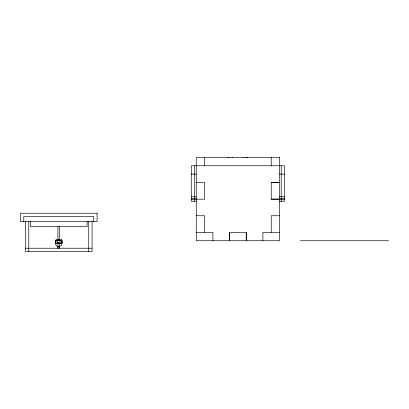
<?xml version="1.0" encoding="UTF-8"?>
<svg xmlns="http://www.w3.org/2000/svg" width="409" height="409" viewBox="0 0 409 409"><rect width="100%" height="100%" fill="white"/><g stroke="black" fill="none" stroke-linecap="round" stroke-linejoin="round"><path stroke-width="0.61" d="M243.304 157.654L243.779 157.439M246.642 157.654L247.409 157.439M247.092 157.654L247.9 157.439M191.264 174.096L196.259 174.096M279.551 174.096L284.552 174.096M279.557 182.332L271.228 182.332L271.223 199.188L279.551 199.188M196.259 182.429L204.587 182.434L204.587 199.193L196.259 199.188M271.223 182.429L279.551 182.429M191.264 196.811L196.259 196.811M279.551 196.811L284.552 196.811M191.264 198.477L196.259 198.477M279.551 198.477L284.552 198.477M271.228 199.091L279.557 199.091M191.264 199.551L196.259 199.551M279.551 199.551L284.552 199.551M196.259 201.218L191.264 201.218L191.264 165.768L284.552 165.768L284.552 201.208L279.551 201.218M196.259 215.742L204.587 215.753L204.587 232.409M279.557 215.758L271.223 215.742L271.228 232.409M196.259 232.404L212.92 232.404L212.915 240.737M279.551 232.404L262.895 232.409L262.895 240.737M300.38 240.732L388.55 240.732M25.45 248.227L92.081 248.227M227.905 157.439L228.713 157.654M228.396 157.439L229.163 157.654M232.026 157.439L232.501 157.654M281.218 165.768L281.218 201.213M271.223 157.439L271.228 165.773M246.341 240.737L246.341 232.409L229.475 232.404L229.475 240.732M246.233 232.404L246.233 240.732M229.582 232.409L229.582 240.737M204.587 157.439L204.587 165.768M194.592 165.768L194.592 201.213M93.748 221.576L93.748 216.576L23.783 216.576L23.783 221.576M92.081 221.387L92.081 251.561L25.45 251.561L25.45 221.387M88.748 221.387L88.748 251.561M87.086 221.576L87.086 226.571L30.445 226.571L30.445 221.576M59.448 243.232L59.448 248.227L59.407 246.356M59.392 226.571L59.392 239.899M58.027 243.232L58.027 248.227M57.914 226.571L57.914 239.899M57.93 246.356L57.93 248.227M28.778 221.387L28.778 251.561M279.551 157.439L196.259 157.439L196.259 240.732L279.551 240.732L279.551 157.439M97.081 213.247L20.45 213.247L20.45 221.576L97.081 221.576L97.081 213.247M61.263 239.899L56.268 239.899A0.833 0.833 0 0 0 55.435 240.732L55.435 242.399A0.833 0.833 0 0 0 56.268 243.232L61.263 243.232A0.833 0.833 0 0 0 62.096 242.399L62.096 240.732A0.833 0.833 0 0 0 61.263 239.899M61.263 240.068L56.268 240.068A0.665 0.665 0 0 0 55.598 240.732L55.598 242.399A0.665 0.665 0 0 0 56.268 243.064L61.263 243.064A0.665 0.665 0 0 0 61.928 242.399L61.928 240.732A0.665 0.665 0 0 0 61.263 240.068M57.94 242.736A1.431 1.431 0 0 0 60.189 241.693A1.431 1.431 0 0 0 58.165 240.267A1.431 1.431 0 0 0 57.94 242.736M57.096 246.116A3.333 3.333 0 0 0 62.096 243.232A3.333 3.333 0 0 0 57.096 240.344A3.333 3.333 0 0 0 57.096 246.116"/></g></svg>
